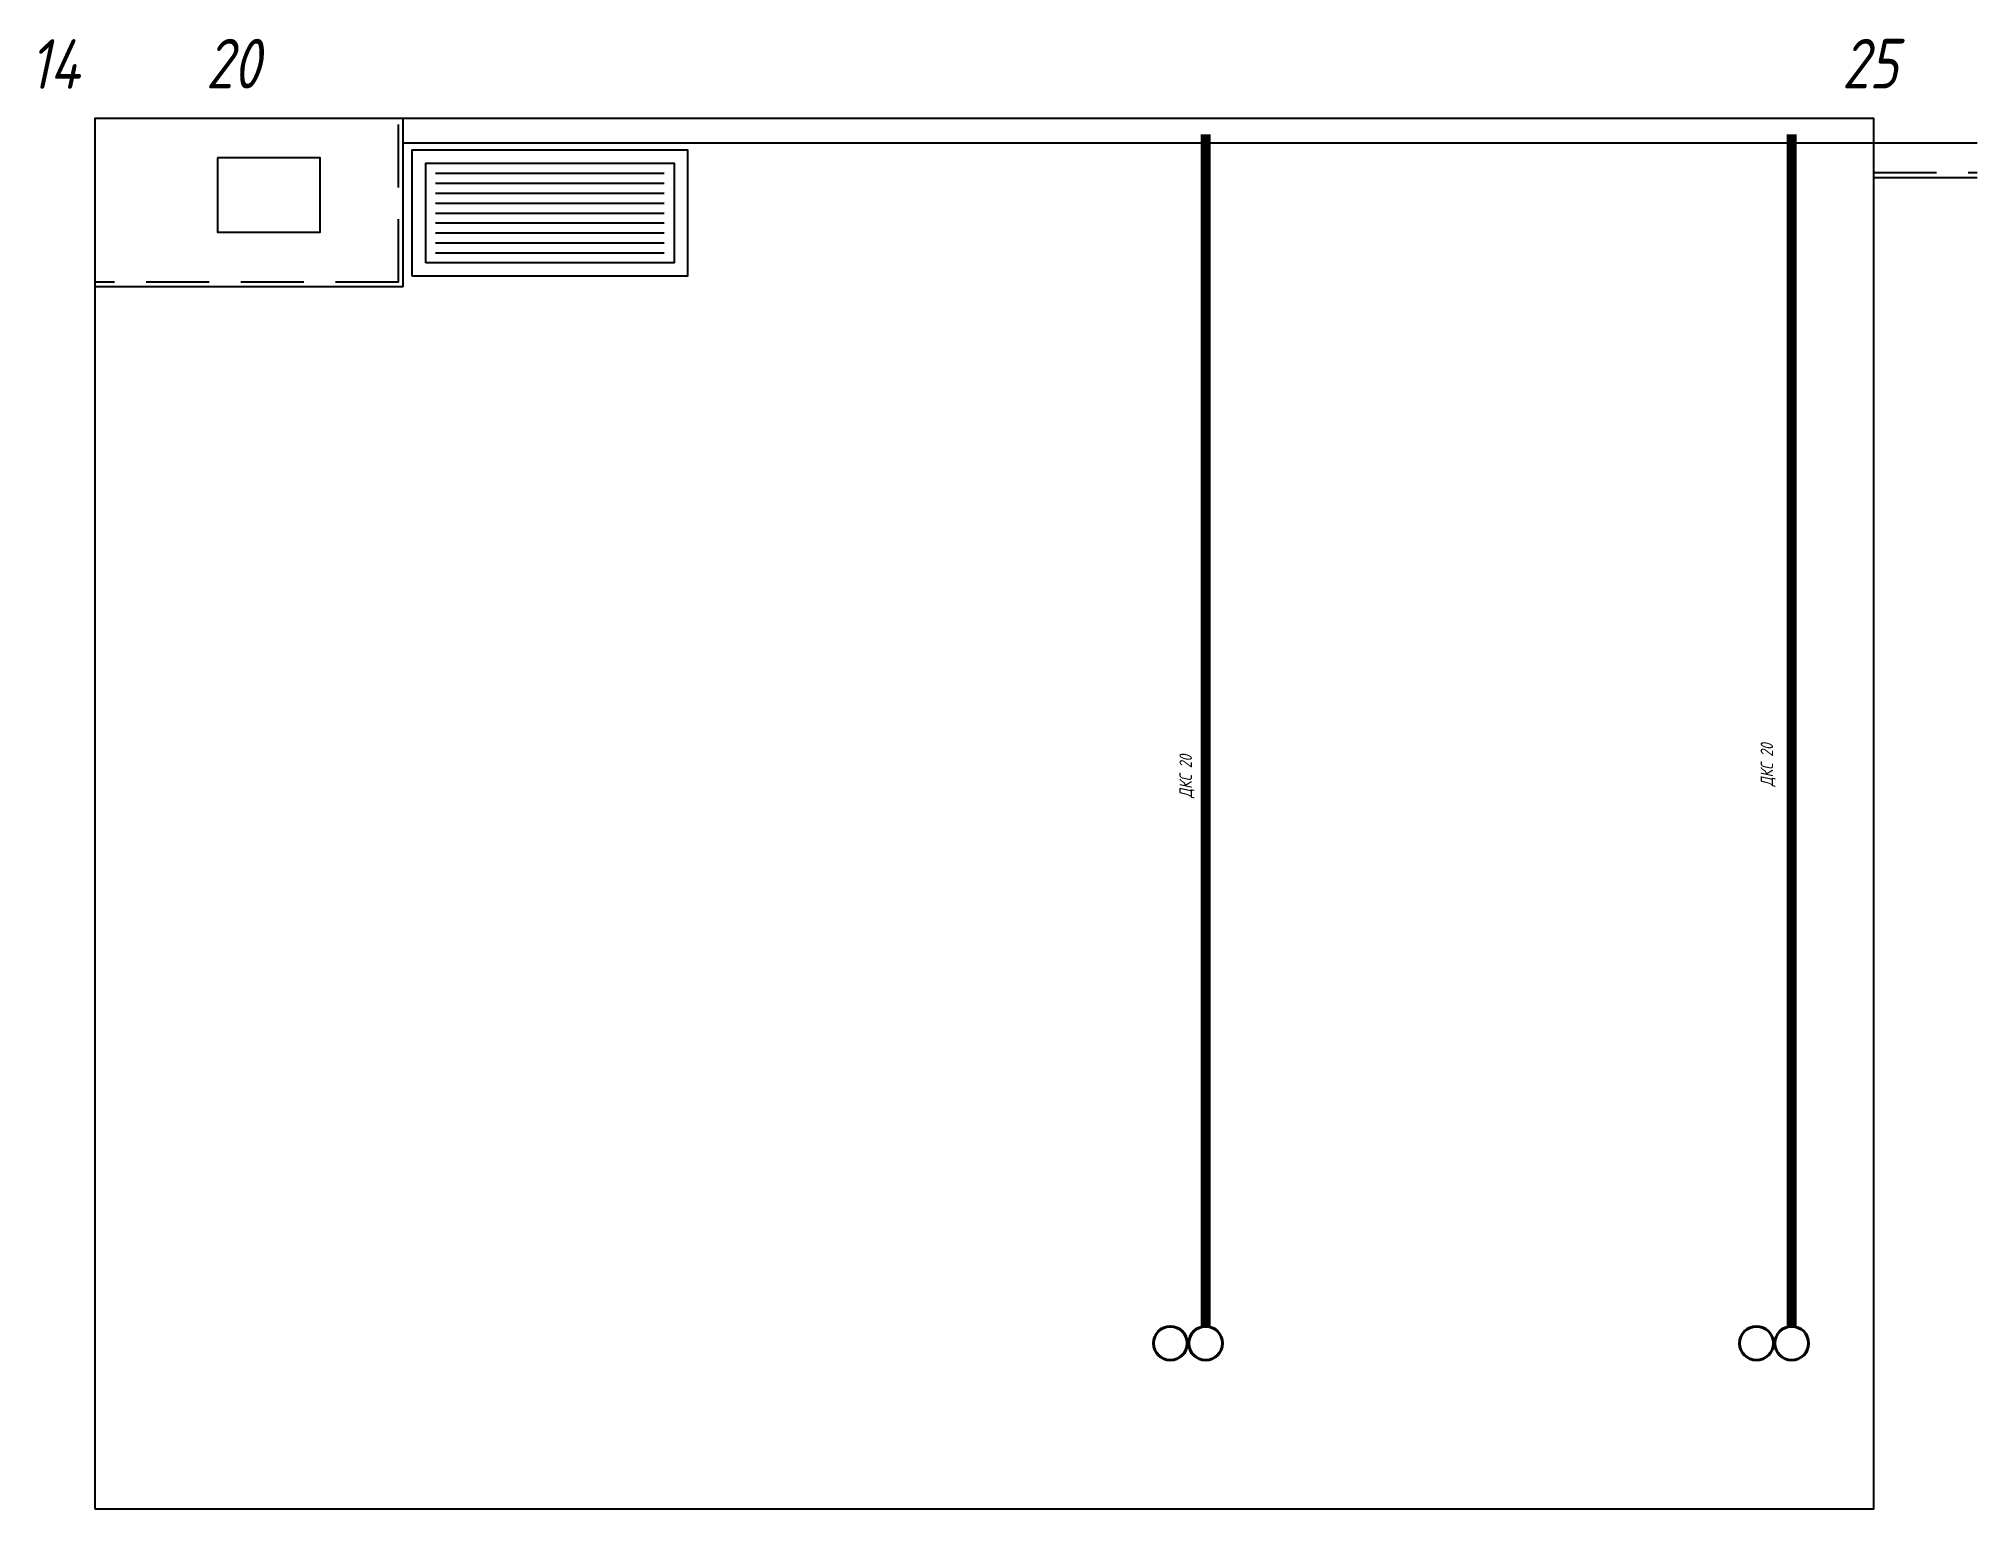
# Model space of a CAD drawing. Header units: millimetres. Extents: x -114 to 3789, y 0 to 2959.
import ezdxf
from ezdxf.enums import TextEntityAlignment as Align

# ---------------------------------------------------------------- set-up
doc = ezdxf.new("R2010")
doc.units = ezdxf.units.MM
doc.linetypes.add('DASHED', pattern=[19.05, 12.7, -6.35])
for name, color, linetype in [('01 Черновое', 7, 'Continuous'), ('02 ОВиК', 7, 'Continuous'), ('02 ЭОМ и СС', 7, 'Continuous'), ('03 Потолок', 5, 'Continuous')]:
    doc.layers.add(name, color=color, linetype=linetype)
doc.styles.add('ГОСТ-ISOCPEUR', font='isocpeui.ttf', dxfattribs={"width": 0.8})

# ---------------------------------------------------------------- blocks, each defined once
blk = doc.blocks.new('АП 500х200')
at = {"color": 0, "lineweight": -2}
for p, q in [((-507, 207), (-47, 207)), ((-507, 187), (-47, 187)), ((-507, 167), (-47, 167)), ((-507, 147), (-47, 147)), ((-507, 127), (-47, 127)), ((-507, 107), (-47, 107)), ((-507, 87), (-47, 87)), ((-507, 67), (-47, 67)), ((-507, 47), (-47, 47))]:
    blk.add_line(p, q, dxfattribs=at)
for points in [[(-554, 0), (-554, 254), (0, 254), (0, 0)], [(-527, 27), (-527, 227), (-27, 227), (-27, 27)]]:
    blk.add_lwpolyline(points, close=True, dxfattribs=at)

msp = doc.modelspace()

# ---------------------------------------------------------------- linework, layer by layer
at = {"layer": '01 Черновое'}
msp.add_lwpolyline([(0, 0), (0, 2800), (3580, 2800), (3580, 0)], close=True, dxfattribs=at)
at = {"layer": '02 ОВиК', "color": 7, "flags": 128}
msp.add_lwpolyline([(246.2, 2720), (246.2, 2570), (453.1, 2570), (453.1, 2720)], close=True, dxfattribs=at)
msp.add_lwpolyline([(246.2, 2720), (246.2, 2570), (453.1, 2570), (453.1, 2720)], close=True, dxfattribs=at)
at = {"layer": '02 ЭОМ и СС', "color": 1, "flags": 128}
for points in [[(2235.5, 368, 20, 20, 0), (2235.5, 2767, 20, 20, 0)], [(3415.5, 368, 20, 20, 0), (3415.5, 2767, 20, 20, 0)]]:
    msp.add_lwpolyline(points, format="xyseb", dxfattribs=at)
at = {"layer": '02 ЭОМ и СС', "color": 1, "lineweight": 40}
for centre in [(2164.5, 334), (2235.5, 334), (3344.5, 334), (3415.5, 334)]:
    msp.add_circle(centre, 34, dxfattribs=at)
at = {"layer": '03 Потолок', "color": 7, "linetype": 'DASHED', "ltscale": 10}
for p, q in [((610.5, 2469.5), (610.5, 2800)), ((3580, 2690), (3789, 2690)), ((610.5, 2469.5), (0, 2469.5))]:
    msp.add_line(p, q, dxfattribs=at)
at = {"layer": '03 Потолок', "color": 7, "lineweight": -2}
for q in [(620, 2800), (0, 2460)]:
    msp.add_line((620, 2460), q, dxfattribs=at)
at = {"layer": '03 Потолок', "color": 7, "ltscale": 5}
msp.add_line((620, 2750), (3789, 2750), dxfattribs=at)
at = {"layer": '03 Потолок', "color": 7, "ltscale": 10}
msp.add_line((3580, 2680.5), (3789, 2680.5), dxfattribs=at)

# ---------------------------------------------------------------- block references
at = {"layer": '02 ОВиК', "color": 7}
msp.add_blockref('АП 500х200', (1192.2, 2481.8), dxfattribs=at)

# ---------------------------------------------------------------- texts
at = {"layer": '01 Черновое', "style": 'ГОСТ-ISOCPEUR', "width": 0.8}
for s, p in [('14', (-81.7, 2908.7)), ('20', (277.4, 2909.4)), ('25', (3573.1, 2909.4))]:
    msp.add_text(s, height=100, dxfattribs=at).set_placement(p, align=Align.MIDDLE)
at = {"layer": '02 ЭОМ и СС', "color": 1, "char_height": 25, "width": 270.313, "attachment_point": 7, "rotation": 90, "style": 'ГОСТ-ISOCPEUR'}
for insert in [(3383.1, 1454.8), (2213, 1431.7)]:
    msp.add_mtext('{ДКС 20}', dxfattribs=dict(at, insert=insert))

doc.saveas('drawing.dxf')
